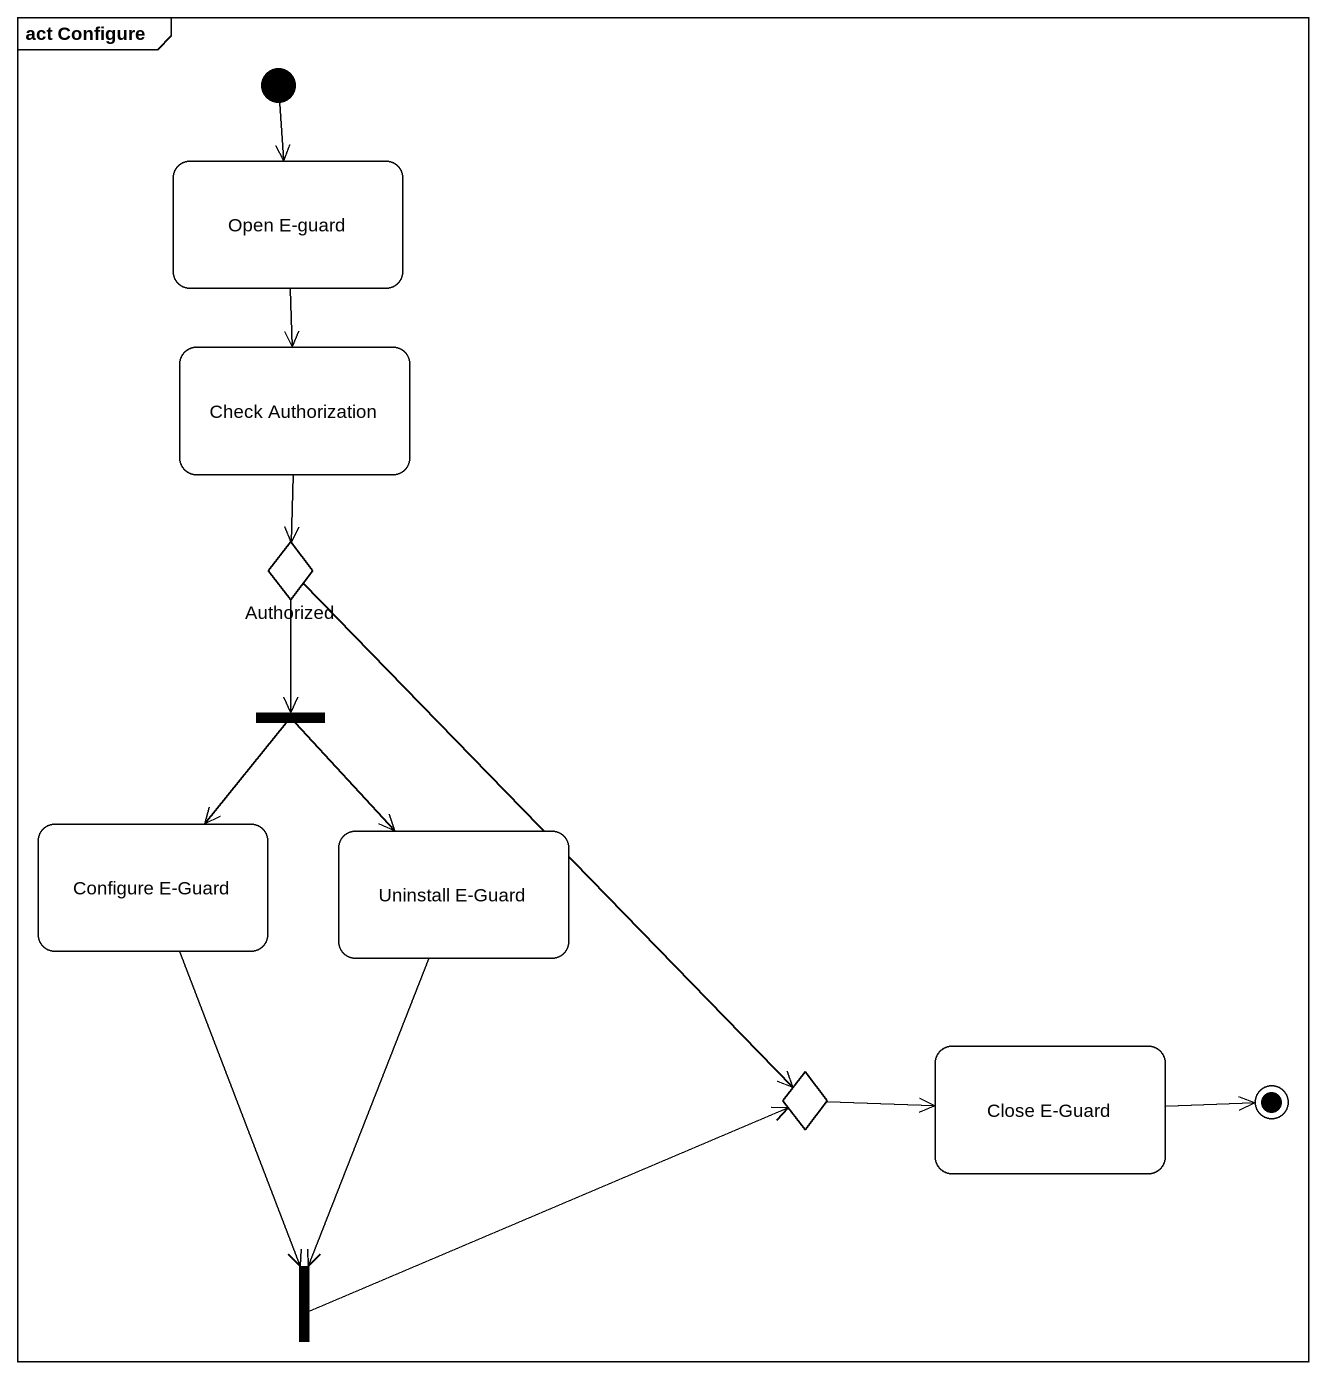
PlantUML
@startuml
mainframe act Configure
hide empty description
state "Open E-guard" as Open_E_guard
state "Check Authorization" as Check_Authorization
state Authorized <<choice>>
state fork1 <<fork>>
state "Configure E-Guard" as Configure_E_Guard
state "Uninstall E-Guard" as Uninstall_E_Guard
state "Close E-Guard" as Close_E_Guard
state choice1 <<choice>>
state fork2 <<join>>
[*] --> Open_E_guard
Open_E_guard --> Check_Authorization
Check_Authorization --> Authorized
Authorized --> fork1
Authorized --> choice1
fork1 --> Configure_E_Guard
fork1 --> Uninstall_E_Guard
Configure_E_Guard --> fork2
Uninstall_E_Guard --> fork2
choice1 -right-> Close_E_Guard
fork2 -right-> choice1
Close_E_Guard -right-> [*]
@enduml
